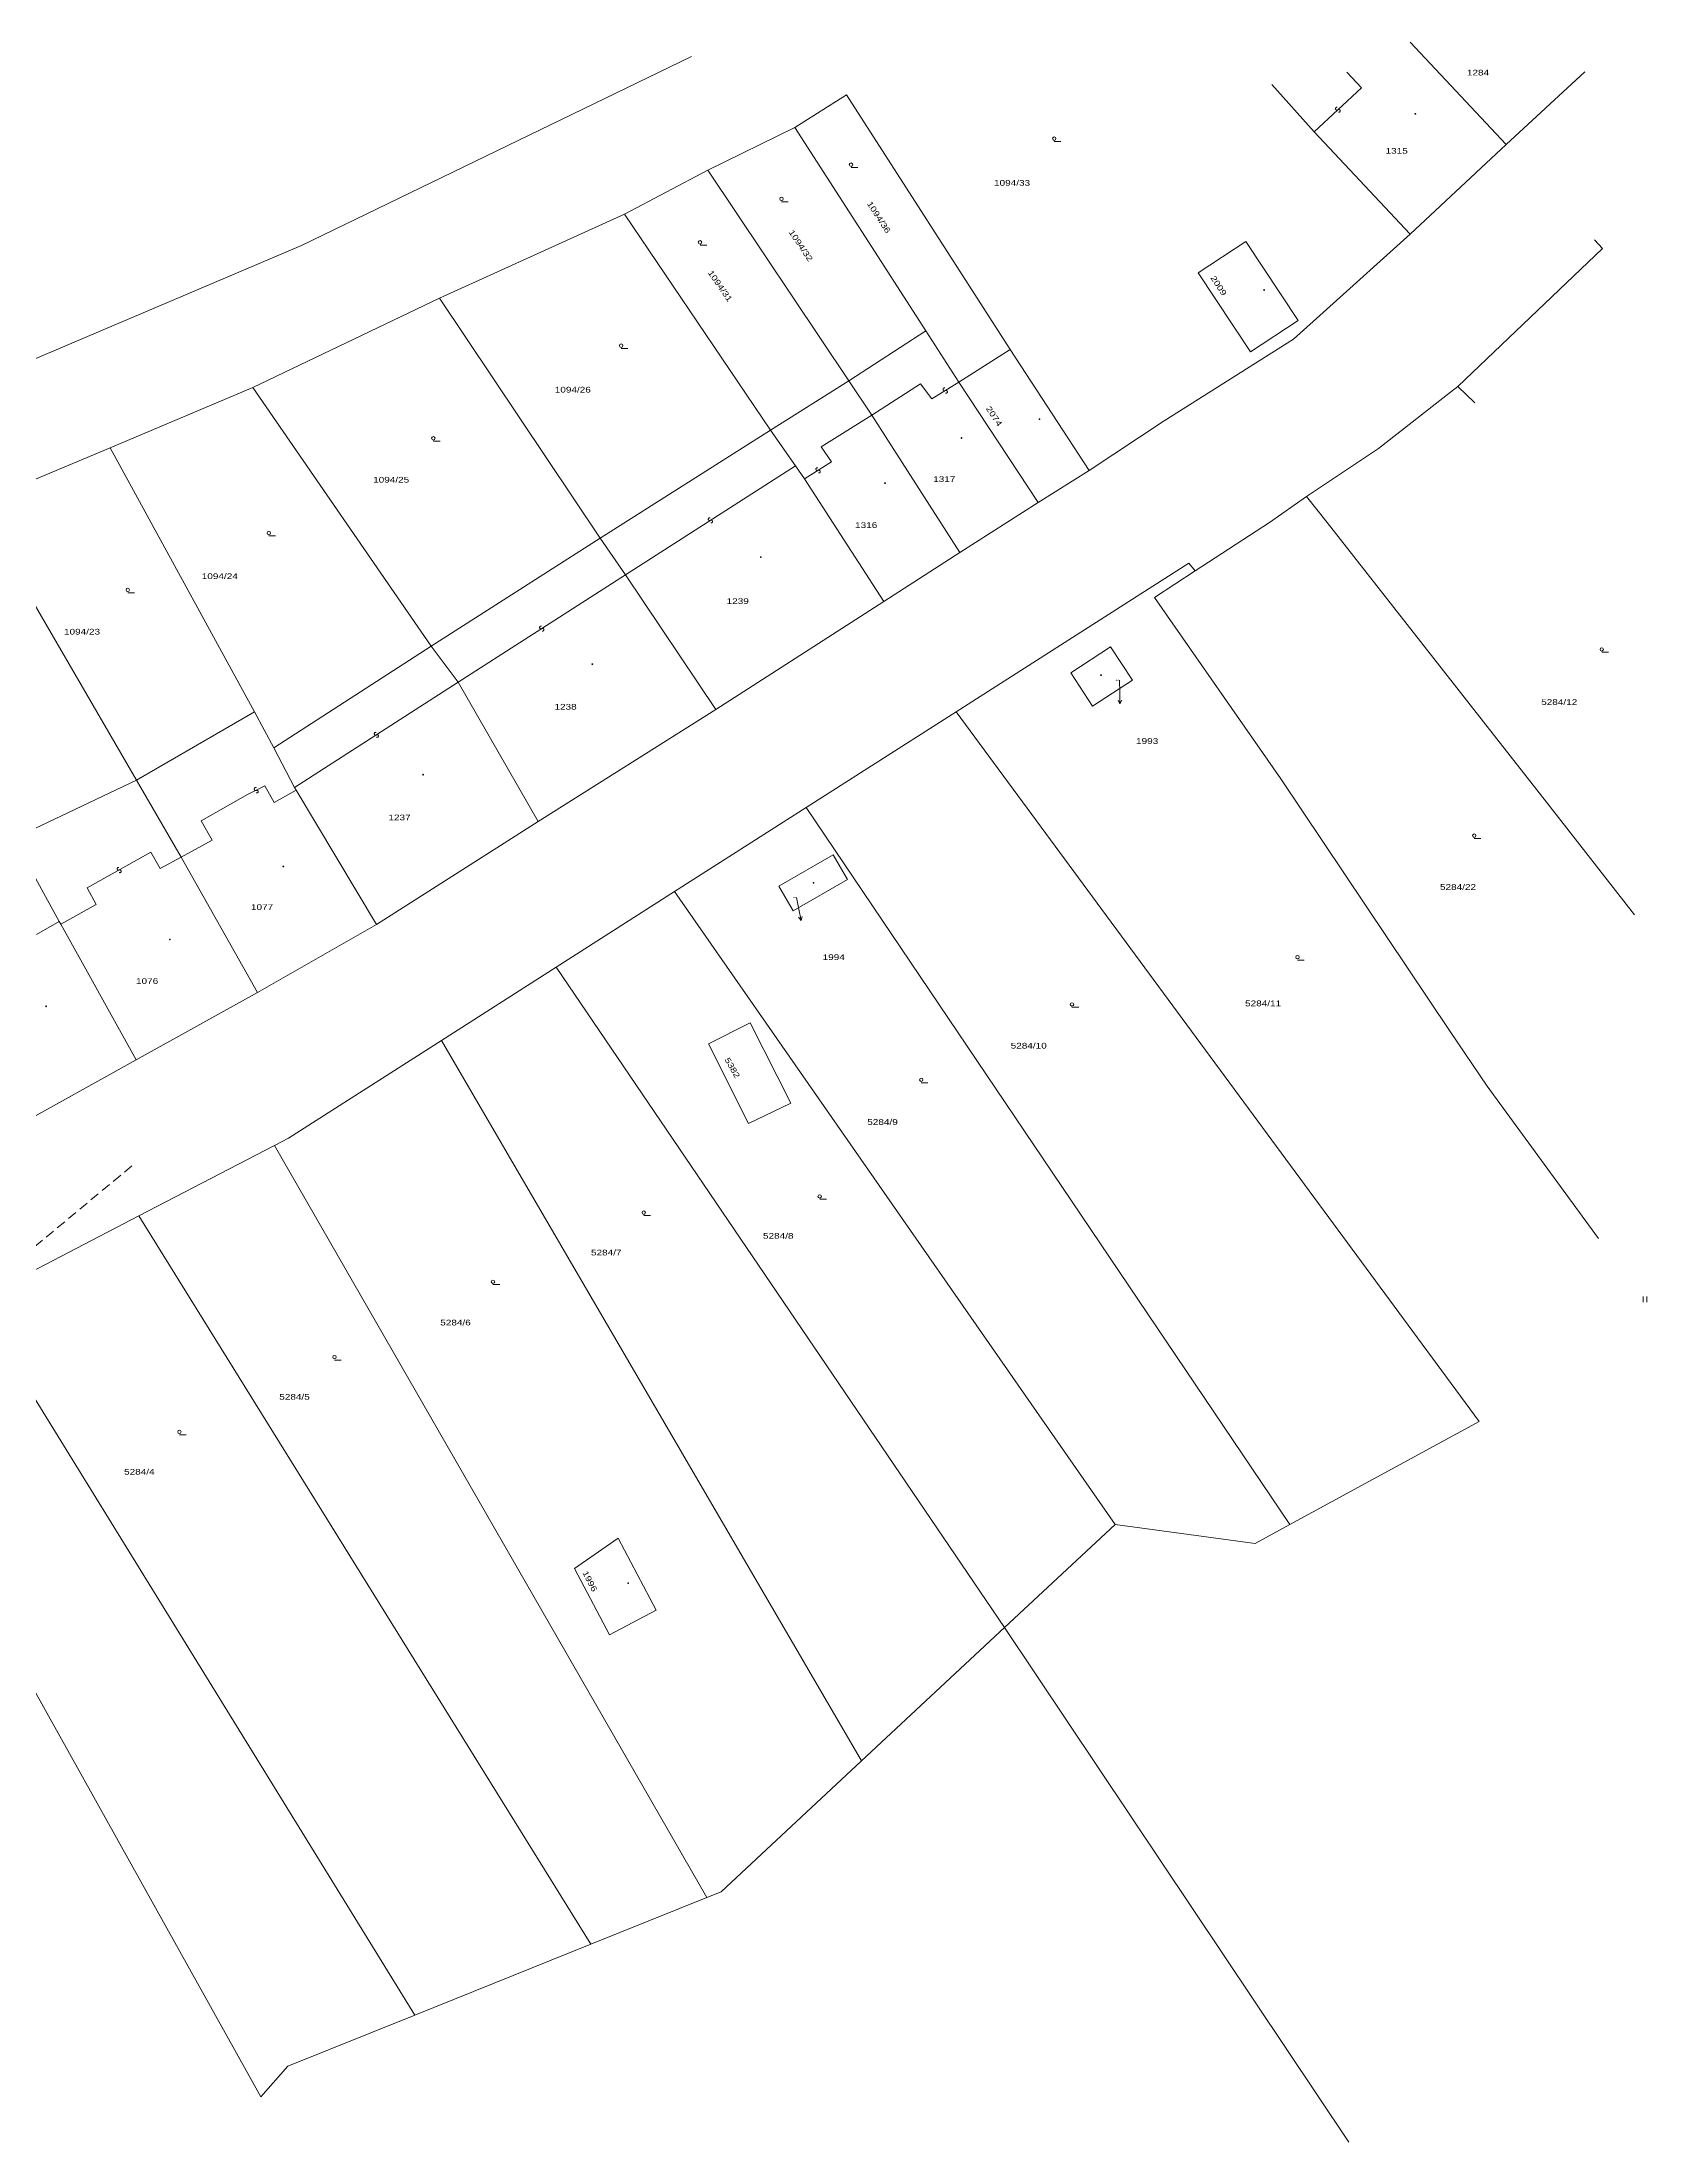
# Model space of a CAD drawing. Extents: x -847523 to -842720, y -997842 to -995984.
# Drawn here: x -842825.5 to -842720.5, y -997732.4 to -997595.1 of the extents above; entities that cross this region are included whole.
import ezdxf

# ---------------------------------------------------------------- set-up
doc = ezdxf.new("R2010")
doc.units = 0
doc.header["$MEASUREMENT"] = 0
doc.linetypes.add('DASHED', pattern=[19.05, 12.7, -6.35])
doc.layers.add('sítě_ELE_stávající_NN_podzemní', color=12, linetype='DASHED', lineweight=9, true_color=0xc20000)
doc.layers.add('Z _ KATASTR', color=144, linetype='Continuous', lineweight=9, true_color=0x006d91)
doc.styles.get("Standard").update_dxf_attribs({"font": 'txt', "width": 0.6})

msp = doc.modelspace()

# ---------------------------------------------------------------- linework, layer by layer
at = {"layer": 'sítě_ELE_stávající_NN_podzemní', "ltscale": 0.05}
msp.add_lwpolyline([(-842856.7, -997699.42), (-842819.49, -997668.47)], dxfattribs=at)
at = {"layer": 'Z _ KATASTR'}
for p, q in [((-842782.99, -997595.99), (-842808.5, -997608.37)), ((-842735.99, -997595.05), (-842729.71, -997601.76)), ((-842739.18, -997598.04), (-842740.13, -997597.02)), ((-842729.71, -997601.76), (-842724.56, -997597.01)), ((-842772.86, -997598.51), (-842776.24, -997600.64)), ((-842762.16, -997615.17), (-842772.86, -997598.51)), ((-842742.26, -997600.92), (-842745.04, -997597.83)), ((-842742.26, -997600.92), (-842739.18, -997598.04)), ((-842740.86, -997599.37), (-842740.87, -997599.38)), ((-842740.87, -997599.38), (-842740.87, -997599.39)), ((-842740.87, -997599.39), (-842740.87, -997599.4)), ((-842740.87, -997599.4), (-842740.87, -997599.41)), ((-842740.87, -997599.41), (-842740.87, -997599.42)), ((-842740.87, -997599.42), (-842740.87, -997599.43)), ((-842740.87, -997599.43), (-842740.87, -997599.44)), ((-842740.87, -997599.44), (-842740.87, -997599.45)), ((-842740.87, -997599.45), (-842740.86, -997599.46)), ((-842740.85, -997599.35), (-842740.86, -997599.36)), ((-842740.86, -997599.36), (-842740.86, -997599.37)), ((-842740.86, -997599.46), (-842740.85, -997599.47)), ((-842740.84, -997599.34), (-842740.85, -997599.34)), ((-842740.85, -997599.34), (-842740.85, -997599.35)), ((-842740.85, -997599.47), (-842740.85, -997599.48)), ((-842740.85, -997599.48), (-842740.84, -997599.48)), ((-842740.83, -997599.33), (-842740.84, -997599.34)), ((-842740.84, -997599.48), (-842740.84, -997599.49)), ((-842740.84, -997599.49), (-842740.83, -997599.49)), ((-842740.82, -997599.33), (-842740.83, -997599.33)), ((-842740.83, -997599.49), (-842740.82, -997599.49)), ((-842740.81, -997599.32), (-842740.82, -997599.33)), ((-842740.82, -997599.49), (-842740.82, -997599.5)), ((-842740.82, -997599.5), (-842740.81, -997599.5)), ((-842740.8, -997599.32), (-842740.81, -997599.32)), ((-842740.81, -997599.5), (-842740.8, -997599.5)), ((-842740.79, -997599.32), (-842740.8, -997599.32)), ((-842740.8, -997599.5), (-842740.79, -997599.5)), ((-842740.78, -997599.32), (-842740.79, -997599.32)), ((-842740.79, -997599.5), (-842740.78, -997599.5)), ((-842740.77, -997599.32), (-842740.78, -997599.32)), ((-842740.78, -997599.5), (-842740.77, -997599.5)), ((-842740.77, -997599.5), (-842740.76, -997599.5)), ((-842740.76, -997599.5), (-842740.75, -997599.5)), ((-842740.75, -997599.5), (-842740.74, -997599.49)), ((-842740.74, -997599.49), (-842740.73, -997599.49)), ((-842740.73, -997599.49), (-842740.72, -997599.48)), ((-842740.71, -997599.47), (-842740.72, -997599.48)), ((-842740.7, -997599.47), (-842740.71, -997599.47)), ((-842740.69, -997599.46), (-842740.7, -997599.47)), ((-842740.68, -997599.46), (-842740.69, -997599.46)), ((-842740.67, -997599.46), (-842740.68, -997599.46)), ((-842740.66, -997599.46), (-842740.67, -997599.46)), ((-842740.67, -997599.64), (-842740.66, -997599.64)), ((-842740.65, -997599.46), (-842740.66, -997599.46)), ((-842740.66, -997599.64), (-842740.65, -997599.64)), ((-842740.64, -997599.46), (-842740.65, -997599.46)), ((-842740.65, -997599.64), (-842740.64, -997599.64)), ((-842740.63, -997599.46), (-842740.64, -997599.46)), ((-842740.64, -997599.64), (-842740.63, -997599.64)), ((-842740.62, -997599.46), (-842740.63, -997599.46)), ((-842740.63, -997599.64), (-842740.62, -997599.63)), ((-842740.62, -997599.47), (-842740.62, -997599.46)), ((-842740.61, -997599.47), (-842740.62, -997599.47)), ((-842740.62, -997599.63), (-842740.61, -997599.63)), ((-842740.6, -997599.47), (-842740.61, -997599.47)), ((-842740.61, -997599.63), (-842740.6, -997599.62)), ((-842740.6, -997599.48), (-842740.6, -997599.47)), ((-842740.59, -997599.48), (-842740.6, -997599.48)), ((-842740.6, -997599.62), (-842740.59, -997599.62)), ((-842740.59, -997599.49), (-842740.59, -997599.48)), ((-842740.58, -997599.5), (-842740.59, -997599.49)), ((-842740.59, -997599.61), (-842740.58, -997599.6)), ((-842740.59, -997599.62), (-842740.59, -997599.61)), ((-842740.57, -997599.51), (-842740.58, -997599.5)), ((-842740.58, -997599.59), (-842740.57, -997599.58)), ((-842740.58, -997599.6), (-842740.58, -997599.59)), ((-842740.57, -997599.52), (-842740.57, -997599.51)), ((-842740.57, -997599.53), (-842740.57, -997599.52)), ((-842740.57, -997599.54), (-842740.57, -997599.53)), ((-842740.57, -997599.55), (-842740.57, -997599.54)), ((-842740.57, -997599.56), (-842740.57, -997599.55)), ((-842740.57, -997599.57), (-842740.57, -997599.56)), ((-842740.57, -997599.58), (-842740.57, -997599.57)), ((-842776.24, -997600.64), (-842781.93, -997603.44)), ((-842767.68, -997613.94), (-842776.24, -997600.64)), ((-842759.27, -997601.56), (-842758.83, -997601.56)), ((-842735.98, -997607.63), (-842742.26, -997600.92)), ((-842735.98, -997607.63), (-842729.71, -997601.76)), ((-842781.93, -997603.44), (-842787.37, -997606.32)), ((-842772.71, -997617.21), (-842781.93, -997603.44)), ((-842772.56, -997603.26), (-842772.12, -997603.26)), ((-842777.11, -997605.5), (-842776.67, -997605.5)), ((-842799.48, -997611.81), (-842787.37, -997606.32)), ((-842787.37, -997606.32), (-842777.82, -997620.44)), ((-842808.5, -997608.37), (-842842.04, -997622.59)), ((-842782.44, -997608.34), (-842782, -997608.34)), ((-842746.74, -997608.09), (-842749.85, -997610.14)), ((-842743.32, -997613.27), (-842746.74, -997608.09)), ((-842741.47, -997612.55), (-842735.98, -997607.63)), ((-842732.88, -997617.58), (-842723.41, -997608.55)), ((-842723.94, -997608), (-842723.41, -997608.55)), ((-842749.85, -997610.14), (-842746.43, -997615.32)), ((-842811.68, -997617.65), (-842799.48, -997611.81)), ((-842788.97, -997627.51), (-842799.48, -997611.81)), ((-842743.62, -997614.48), (-842741.47, -997612.55)), ((-842772.71, -997617.21), (-842767.68, -997613.94)), ((-842765.52, -997617.3), (-842767.68, -997613.94)), ((-842743.32, -997613.27), (-842746.43, -997615.32)), ((-842787.6, -997615.1), (-842787.16, -997615.1)), ((-842765.52, -997617.3), (-842762.16, -997615.17)), ((-842756.99, -997623.07), (-842762.16, -997615.17)), ((-842752.07, -997619.84), (-842743.62, -997614.48)), ((-842811.68, -997617.65), (-842821.01, -997621.6)), ((-842800.03, -997634.57), (-842811.68, -997617.65)), ((-842777.82, -997620.44), (-842772.71, -997617.21)), ((-842771.21, -997619.45), (-842772.71, -997617.21)), ((-842771.21, -997619.45), (-842768.01, -997617.42)), ((-842768.01, -997617.42), (-842767.27, -997618.4)), ((-842767.27, -997618.4), (-842765.52, -997617.3)), ((-842766.53, -997617.73), (-842766.54, -997617.74)), ((-842766.54, -997617.74), (-842766.54, -997617.75)), ((-842766.54, -997617.75), (-842766.54, -997617.76)), ((-842766.54, -997617.76), (-842766.54, -997617.77)), ((-842766.54, -997617.77), (-842766.54, -997617.78)), ((-842766.54, -997617.78), (-842766.54, -997617.79)), ((-842766.54, -997617.79), (-842766.54, -997617.8)), ((-842766.54, -997617.8), (-842766.53, -997617.8)), ((-842766.52, -997617.71), (-842766.53, -997617.72)), ((-842766.53, -997617.72), (-842766.53, -997617.73)), ((-842766.53, -997617.8), (-842766.53, -997617.81)), ((-842766.53, -997617.81), (-842766.53, -997617.82)), ((-842766.53, -997617.82), (-842766.52, -997617.82)), ((-842766.51, -997617.71), (-842766.52, -997617.71)), ((-842766.52, -997617.82), (-842766.52, -997617.83)), ((-842766.52, -997617.83), (-842766.51, -997617.84)), ((-842766.5, -997617.69), (-842766.51, -997617.7)), ((-842766.51, -997617.7), (-842766.51, -997617.71)), ((-842766.51, -997617.84), (-842766.5, -997617.85)), ((-842766.49, -997617.69), (-842766.5, -997617.69)), ((-842766.5, -997617.85), (-842766.49, -997617.85)), ((-842766.48, -997617.68), (-842766.49, -997617.69)), ((-842766.49, -997617.85), (-842766.48, -997617.86)), ((-842766.47, -997617.68), (-842766.48, -997617.68)), ((-842766.48, -997617.86), (-842766.47, -997617.86)), ((-842766.46, -997617.68), (-842766.47, -997617.68)), ((-842766.47, -997617.86), (-842766.46, -997617.86)), ((-842766.45, -997617.68), (-842766.46, -997617.68)), ((-842766.46, -997617.86), (-842766.45, -997617.86)), ((-842766.44, -997617.68), (-842766.45, -997617.68)), ((-842766.45, -997617.86), (-842766.44, -997617.86)), ((-842766.43, -997617.68), (-842766.44, -997617.68)), ((-842766.44, -997617.86), (-842766.43, -997617.86)), ((-842766.42, -997617.68), (-842766.43, -997617.68)), ((-842766.43, -997617.86), (-842766.42, -997617.86)), ((-842766.42, -997617.86), (-842766.41, -997617.86)), ((-842766.41, -997617.86), (-842766.41, -997617.85)), ((-842766.41, -997617.85), (-842766.4, -997617.85)), ((-842766.39, -997617.85), (-842766.4, -997617.85)), ((-842766.38, -997617.84), (-842766.39, -997617.84)), ((-842766.39, -997617.84), (-842766.39, -997617.85)), ((-842766.37, -997617.84), (-842766.38, -997617.84)), ((-842766.38, -997618.02), (-842766.37, -997618.02)), ((-842766.36, -997617.84), (-842766.37, -997617.84)), ((-842766.37, -997618.02), (-842766.36, -997618.02)), ((-842766.35, -997617.84), (-842766.36, -997617.84)), ((-842766.36, -997618.02), (-842766.35, -997618.02)), ((-842766.34, -997617.84), (-842766.35, -997617.84)), ((-842766.35, -997618.02), (-842766.34, -997618.02)), ((-842766.33, -997617.84), (-842766.34, -997617.84)), ((-842766.34, -997618.02), (-842766.33, -997618.02)), ((-842766.32, -997617.84), (-842766.33, -997617.84)), ((-842766.33, -997618.02), (-842766.32, -997618.02)), ((-842766.31, -997617.85), (-842766.32, -997617.84)), ((-842766.32, -997618.02), (-842766.31, -997618.01)), ((-842766.3, -997617.85), (-842766.31, -997617.85)), ((-842766.31, -997618.01), (-842766.3, -997618.01)), ((-842766.29, -997617.86), (-842766.3, -997617.85)), ((-842766.3, -997618.01), (-842766.29, -997618)), ((-842766.28, -997617.87), (-842766.29, -997617.86)), ((-842766.29, -997618), (-842766.29, -997617.99)), ((-842766.29, -997617.99), (-842766.28, -997617.99)), ((-842766.28, -997617.88), (-842766.28, -997617.87)), ((-842766.27, -997617.88), (-842766.28, -997617.88)), ((-842766.28, -997617.99), (-842766.27, -997617.98)), ((-842766.27, -997617.89), (-842766.27, -997617.88)), ((-842766.27, -997617.9), (-842766.27, -997617.89)), ((-842766.26, -997617.9), (-842766.27, -997617.9)), ((-842766.27, -997617.97), (-842766.26, -997617.96)), ((-842766.27, -997617.98), (-842766.27, -997617.97)), ((-842766.26, -997617.91), (-842766.26, -997617.9)), ((-842766.26, -997617.92), (-842766.26, -997617.91)), ((-842766.26, -997617.93), (-842766.26, -997617.92)), ((-842766.26, -997617.94), (-842766.26, -997617.93)), ((-842766.26, -997617.95), (-842766.26, -997617.94)), ((-842766.26, -997617.96), (-842766.26, -997617.95)), ((-842760.32, -997625.17), (-842765.52, -997617.3)), ((-842738.07, -997621.64), (-842733.35, -997617.96)), ((-842733.35, -997617.96), (-842732.88, -997617.58)), ((-842732.88, -997617.58), (-842731.77, -997618.65)), ((-842774.51, -997621.54), (-842771.21, -997619.45)), ((-842765.44, -997628.44), (-842771.21, -997619.45)), ((-842777.82, -997620.44), (-842788.97, -997627.51)), ((-842777.82, -997620.44), (-842776.19, -997622.78)), ((-842756.99, -997623.07), (-842752.07, -997619.84)), ((-842829.8, -997625.26), (-842821.01, -997621.6)), ((-842821.01, -997621.6), (-842811.59, -997638.87)), ((-842799.88, -997621.16), (-842799.44, -997621.16)), ((-842773.85, -997622.52), (-842774.51, -997621.54)), ((-842742.78, -997624.77), (-842738.07, -997621.64)), ((-842787.32, -997629.91), (-842776.19, -997622.78)), ((-842776.19, -997622.78), (-842775.6, -997623.62)), ((-842775.6, -997623.62), (-842773.85, -997622.52)), ((-842775.6, -997623.62), (-842770.41, -997631.64)), ((-842774.85, -997622.95), (-842774.86, -997622.96)), ((-842774.86, -997622.96), (-842774.86, -997622.97)), ((-842774.86, -997622.97), (-842774.86, -997622.98)), ((-842774.86, -997622.98), (-842774.86, -997622.99)), ((-842774.86, -997622.99), (-842774.86, -997623)), ((-842774.86, -997623), (-842774.86, -997623.01)), ((-842774.86, -997623.01), (-842774.86, -997623.02)), ((-842774.86, -997623.02), (-842774.85, -997623.02)), ((-842774.84, -997622.93), (-842774.85, -997622.94)), ((-842774.85, -997622.94), (-842774.85, -997622.95)), ((-842774.85, -997623.02), (-842774.85, -997623.03)), ((-842774.85, -997623.03), (-842774.85, -997623.04)), ((-842774.85, -997623.04), (-842774.84, -997623.04)), ((-842774.83, -997622.93), (-842774.84, -997622.93)), ((-842774.84, -997623.04), (-842774.84, -997623.05)), ((-842774.84, -997623.05), (-842774.83, -997623.06)), ((-842774.82, -997622.91), (-842774.83, -997622.92)), ((-842774.83, -997622.92), (-842774.83, -997622.93)), ((-842774.83, -997623.06), (-842774.82, -997623.07)), ((-842774.81, -997622.91), (-842774.82, -997622.91)), ((-842774.82, -997623.07), (-842774.81, -997623.07)), ((-842774.8, -997622.9), (-842774.81, -997622.91)), ((-842774.81, -997623.07), (-842774.8, -997623.08)), ((-842774.79, -997622.9), (-842774.8, -997622.9)), ((-842774.8, -997623.08), (-842774.79, -997623.08)), ((-842774.78, -997622.9), (-842774.79, -997622.9)), ((-842774.79, -997623.08), (-842774.78, -997623.08)), ((-842774.77, -997622.9), (-842774.78, -997622.9)), ((-842774.78, -997623.08), (-842774.77, -997623.08)), ((-842774.76, -997622.9), (-842774.77, -997622.9)), ((-842774.77, -997623.08), (-842774.76, -997623.08)), ((-842774.75, -997622.9), (-842774.76, -997622.9)), ((-842774.76, -997623.08), (-842774.75, -997623.08)), ((-842774.74, -997622.9), (-842774.75, -997622.9)), ((-842774.75, -997623.08), (-842774.74, -997623.08)), ((-842774.74, -997623.08), (-842774.73, -997623.08)), ((-842774.73, -997623.08), (-842774.73, -997623.07)), ((-842774.73, -997623.07), (-842774.72, -997623.07)), ((-842774.71, -997623.07), (-842774.72, -997623.07)), ((-842774.7, -997623.06), (-842774.71, -997623.06)), ((-842774.71, -997623.06), (-842774.71, -997623.07)), ((-842774.69, -997623.06), (-842774.7, -997623.06)), ((-842774.7, -997623.24), (-842774.69, -997623.24)), ((-842774.68, -997623.06), (-842774.69, -997623.06)), ((-842774.69, -997623.24), (-842774.68, -997623.24)), ((-842774.67, -997623.06), (-842774.68, -997623.06)), ((-842774.68, -997623.24), (-842774.67, -997623.24)), ((-842774.66, -997623.06), (-842774.67, -997623.06)), ((-842774.67, -997623.24), (-842774.66, -997623.24)), ((-842774.65, -997623.06), (-842774.66, -997623.06)), ((-842774.66, -997623.24), (-842774.65, -997623.24)), ((-842774.64, -997623.06), (-842774.65, -997623.06)), ((-842774.65, -997623.24), (-842774.64, -997623.24)), ((-842774.63, -997623.07), (-842774.64, -997623.06)), ((-842774.64, -997623.24), (-842774.63, -997623.23)), ((-842774.62, -997623.07), (-842774.63, -997623.07)), ((-842774.63, -997623.23), (-842774.62, -997623.23)), ((-842774.61, -997623.08), (-842774.62, -997623.07)), ((-842774.62, -997623.23), (-842774.61, -997623.22)), ((-842774.6, -997623.09), (-842774.61, -997623.08)), ((-842774.61, -997623.22), (-842774.61, -997623.21)), ((-842774.61, -997623.21), (-842774.6, -997623.21)), ((-842774.6, -997623.1), (-842774.6, -997623.09)), ((-842774.59, -997623.1), (-842774.6, -997623.1)), ((-842774.6, -997623.21), (-842774.59, -997623.2)), ((-842774.59, -997623.11), (-842774.59, -997623.1)), ((-842774.59, -997623.12), (-842774.59, -997623.11)), ((-842774.58, -997623.12), (-842774.59, -997623.12)), ((-842774.59, -997623.19), (-842774.58, -997623.18)), ((-842774.59, -997623.2), (-842774.59, -997623.19)), ((-842774.58, -997623.13), (-842774.58, -997623.12)), ((-842774.58, -997623.14), (-842774.58, -997623.13)), ((-842774.58, -997623.15), (-842774.58, -997623.14)), ((-842774.58, -997623.16), (-842774.58, -997623.15)), ((-842774.58, -997623.17), (-842774.58, -997623.16)), ((-842774.58, -997623.18), (-842774.58, -997623.17)), ((-842760.32, -997625.17), (-842756.99, -997623.07)), ((-842745.2, -997626.47), (-842742.78, -997624.77)), ((-842742.78, -997624.77), (-842741.42, -997626.48)), ((-842819.3, -997643.34), (-842829.8, -997625.26)), ((-842781.89, -997626.23), (-842781.9, -997626.24)), ((-842781.9, -997626.24), (-842781.9, -997626.25)), ((-842781.9, -997626.25), (-842781.9, -997626.26)), ((-842781.9, -997626.26), (-842781.9, -997626.27)), ((-842781.9, -997626.27), (-842781.9, -997626.28)), ((-842781.9, -997626.28), (-842781.9, -997626.29)), ((-842781.9, -997626.29), (-842781.89, -997626.3)), ((-842781.88, -997626.21), (-842781.89, -997626.22)), ((-842781.89, -997626.22), (-842781.89, -997626.23)), ((-842781.89, -997626.3), (-842781.89, -997626.31)), ((-842781.89, -997626.31), (-842781.88, -997626.32)), ((-842781.87, -997626.2), (-842781.88, -997626.2)), ((-842781.88, -997626.2), (-842781.88, -997626.21)), ((-842781.88, -997626.32), (-842781.87, -997626.33)), ((-842781.86, -997626.19), (-842781.87, -997626.2)), ((-842781.87, -997626.33), (-842781.86, -997626.34)), ((-842781.85, -997626.18), (-842781.86, -997626.19)), ((-842781.86, -997626.34), (-842781.85, -997626.35)), ((-842781.84, -997626.18), (-842781.85, -997626.18)), ((-842781.85, -997626.35), (-842781.84, -997626.35)), ((-842781.83, -997626.18), (-842781.84, -997626.18)), ((-842781.84, -997626.35), (-842781.83, -997626.35)), ((-842781.82, -997626.18), (-842781.83, -997626.18)), ((-842781.83, -997626.35), (-842781.82, -997626.35)), ((-842781.81, -997626.17), (-842781.82, -997626.18)), ((-842781.82, -997626.35), (-842781.81, -997626.36)), ((-842781.8, -997626.18), (-842781.81, -997626.17)), ((-842781.81, -997626.36), (-842781.8, -997626.35)), ((-842781.79, -997626.18), (-842781.8, -997626.18)), ((-842781.8, -997626.35), (-842781.79, -997626.35)), ((-842781.78, -997626.18), (-842781.79, -997626.18)), ((-842781.79, -997626.35), (-842781.78, -997626.35)), ((-842781.78, -997626.35), (-842781.77, -997626.35)), ((-842781.77, -997626.35), (-842781.76, -997626.34)), ((-842781.75, -997626.33), (-842781.76, -997626.34)), ((-842781.74, -997626.33), (-842781.75, -997626.33)), ((-842781.73, -997626.33), (-842781.74, -997626.33)), ((-842781.72, -997626.33), (-842781.73, -997626.33)), ((-842781.71, -997626.32), (-842781.72, -997626.33)), ((-842781.7, -997626.33), (-842781.71, -997626.32)), ((-842781.69, -997626.33), (-842781.7, -997626.33)), ((-842781.68, -997626.33), (-842781.69, -997626.33)), ((-842781.67, -997626.33), (-842781.68, -997626.33)), ((-842781.67, -997626.34), (-842781.67, -997626.33)), ((-842781.66, -997626.34), (-842781.67, -997626.34)), ((-842781.65, -997626.34), (-842781.66, -997626.34)), ((-842781.65, -997626.35), (-842781.65, -997626.34)), ((-842781.64, -997626.36), (-842781.65, -997626.35)), ((-842781.63, -997626.37), (-842781.64, -997626.36)), ((-842781.63, -997626.38), (-842781.63, -997626.37)), ((-842781.62, -997626.39), (-842781.63, -997626.38)), ((-842781.63, -997626.45), (-842781.62, -997626.44)), ((-842781.62, -997626.4), (-842781.62, -997626.39)), ((-842781.62, -997626.41), (-842781.62, -997626.4)), ((-842781.62, -997626.42), (-842781.62, -997626.41)), ((-842781.62, -997626.43), (-842781.62, -997626.42)), ((-842781.62, -997626.44), (-842781.62, -997626.43)), ((-842765.44, -997628.44), (-842760.32, -997625.17)), ((-842810.64, -997627.36), (-842810.2, -997627.36)), ((-842800.03, -997634.57), (-842788.97, -997627.51)), ((-842788.97, -997627.51), (-842787.32, -997629.91)), ((-842781.74, -997626.5), (-842781.73, -997626.5)), ((-842781.73, -997626.5), (-842781.72, -997626.5)), ((-842781.72, -997626.5), (-842781.71, -997626.51)), ((-842781.71, -997626.51), (-842781.7, -997626.5)), ((-842781.7, -997626.5), (-842781.69, -997626.5)), ((-842781.69, -997626.5), (-842781.68, -997626.5)), ((-842781.68, -997626.5), (-842781.67, -997626.5)), ((-842781.67, -997626.5), (-842781.67, -997626.49)), ((-842781.67, -997626.49), (-842781.66, -997626.49)), ((-842781.66, -997626.49), (-842781.65, -997626.48)), ((-842781.65, -997626.48), (-842781.64, -997626.47)), ((-842781.64, -997626.47), (-842781.63, -997626.46)), ((-842781.63, -997626.46), (-842781.63, -997626.45)), ((-842750.05, -997629.64), (-842745.2, -997626.47)), ((-842741.42, -997626.48), (-842726.83, -997645.07)), ((-842770.41, -997631.64), (-842765.44, -997628.44)), ((-842765.68, -997638.86), (-842750.47, -997629.14)), ((-842750.47, -997629.14), (-842750.05, -997629.64)), ((-842798.25, -997636.93), (-842787.32, -997629.91)), ((-842787.32, -997629.91), (-842781.4, -997638.7)), ((-842752.72, -997631.39), (-842750.05, -997629.64)), ((-842819.87, -997631.07), (-842819.43, -997631.07)), ((-842781.4, -997638.7), (-842770.41, -997631.64)), ((-842752.72, -997631.39), (-842744.45, -997643.25)), ((-842792.92, -997633.31), (-842792.93, -997633.32)), ((-842792.91, -997633.29), (-842792.92, -997633.3)), ((-842792.92, -997633.3), (-842792.92, -997633.31)), ((-842792.9, -997633.28), (-842792.91, -997633.28)), ((-842792.91, -997633.28), (-842792.91, -997633.29)), ((-842792.89, -997633.27), (-842792.9, -997633.28)), ((-842792.88, -997633.26), (-842792.89, -997633.27)), ((-842792.87, -997633.26), (-842792.88, -997633.26)), ((-842792.86, -997633.26), (-842792.87, -997633.26)), ((-842792.85, -997633.26), (-842792.86, -997633.26)), ((-842792.84, -997633.25), (-842792.85, -997633.26)), ((-842792.83, -997633.26), (-842792.84, -997633.25)), ((-842792.82, -997633.26), (-842792.83, -997633.26)), ((-842792.81, -997633.26), (-842792.82, -997633.26)), ((-842810.31, -997641.22), (-842800.03, -997634.57)), ((-842800.03, -997634.57), (-842798.25, -997636.93)), ((-842792.93, -997633.32), (-842792.93, -997633.33)), ((-842792.93, -997633.33), (-842792.93, -997633.34)), ((-842792.93, -997633.34), (-842792.93, -997633.35)), ((-842792.93, -997633.35), (-842792.93, -997633.36)), ((-842792.93, -997633.36), (-842792.93, -997633.37)), ((-842792.93, -997633.37), (-842792.92, -997633.38)), ((-842792.92, -997633.38), (-842792.92, -997633.39)), ((-842792.92, -997633.39), (-842792.91, -997633.4)), ((-842792.91, -997633.4), (-842792.9, -997633.41)), ((-842792.9, -997633.41), (-842792.89, -997633.42)), ((-842792.89, -997633.42), (-842792.88, -997633.43)), ((-842792.88, -997633.43), (-842792.87, -997633.43)), ((-842792.87, -997633.43), (-842792.86, -997633.43)), ((-842792.86, -997633.43), (-842792.85, -997633.43)), ((-842792.85, -997633.43), (-842792.84, -997633.44)), ((-842792.84, -997633.44), (-842792.83, -997633.43)), ((-842792.83, -997633.43), (-842792.82, -997633.43)), ((-842792.82, -997633.43), (-842792.81, -997633.43)), ((-842792.81, -997633.43), (-842792.8, -997633.43)), ((-842792.8, -997633.43), (-842792.79, -997633.42)), ((-842792.78, -997633.41), (-842792.79, -997633.42)), ((-842792.77, -997633.41), (-842792.78, -997633.41)), ((-842792.76, -997633.41), (-842792.77, -997633.41)), ((-842792.77, -997633.58), (-842792.76, -997633.58)), ((-842792.75, -997633.41), (-842792.76, -997633.41)), ((-842792.76, -997633.58), (-842792.75, -997633.58)), ((-842792.74, -997633.4), (-842792.75, -997633.41)), ((-842792.75, -997633.58), (-842792.74, -997633.59)), ((-842792.73, -997633.41), (-842792.74, -997633.4)), ((-842792.74, -997633.59), (-842792.73, -997633.58)), ((-842792.72, -997633.41), (-842792.73, -997633.41)), ((-842792.73, -997633.58), (-842792.72, -997633.58)), ((-842792.71, -997633.41), (-842792.72, -997633.41)), ((-842792.72, -997633.58), (-842792.71, -997633.58)), ((-842792.7, -997633.41), (-842792.71, -997633.41)), ((-842792.71, -997633.58), (-842792.7, -997633.58)), ((-842792.7, -997633.42), (-842792.7, -997633.41)), ((-842792.69, -997633.42), (-842792.7, -997633.42)), ((-842792.7, -997633.58), (-842792.7, -997633.57)), ((-842792.7, -997633.57), (-842792.69, -997633.57)), ((-842792.68, -997633.42), (-842792.69, -997633.42)), ((-842792.69, -997633.57), (-842792.68, -997633.56)), ((-842792.68, -997633.43), (-842792.68, -997633.42)), ((-842792.67, -997633.44), (-842792.68, -997633.43)), ((-842792.68, -997633.56), (-842792.67, -997633.55)), ((-842792.66, -997633.45), (-842792.67, -997633.44)), ((-842792.67, -997633.55), (-842792.66, -997633.54)), ((-842792.66, -997633.46), (-842792.66, -997633.45)), ((-842792.65, -997633.47), (-842792.66, -997633.46)), ((-842792.66, -997633.53), (-842792.65, -997633.52)), ((-842792.66, -997633.54), (-842792.66, -997633.53)), ((-842792.65, -997633.48), (-842792.65, -997633.47)), ((-842792.65, -997633.49), (-842792.65, -997633.48)), ((-842792.65, -997633.5), (-842792.65, -997633.49)), ((-842792.65, -997633.51), (-842792.65, -997633.5)), ((-842792.65, -997633.52), (-842792.65, -997633.51)), ((-842758.18, -997636.31), (-842755.58, -997634.62)), ((-842755.58, -997634.62), (-842754.16, -997636.8)), ((-842723.46, -997634.97), (-842723.02, -997634.97)), ((-842798.25, -997636.93), (-842808.97, -997643.81)), ((-842793.02, -997646.04), (-842798.25, -997636.93)), ((-842758.18, -997636.31), (-842756.76, -997638.49)), ((-842756.76, -997638.49), (-842754.16, -997636.8)), ((-842755.01, -997636.79), (-842754.99, -997637.59)), ((-842793.02, -997646.04), (-842781.4, -997638.7)), ((-842754.97, -997638.34), (-842755.1, -997638.09)), ((-842754.99, -997637.59), (-842754.97, -997638.34)), ((-842754.85, -997638.09), (-842754.97, -997638.34)), ((-842819.3, -997643.34), (-842811.59, -997638.87)), ((-842811.59, -997638.87), (-842810.31, -997641.22)), ((-842775.5, -997645.13), (-842765.68, -997638.86)), ((-842765.68, -997638.86), (-842731.47, -997685.28)), ((-842808.97, -997643.81), (-842810.31, -997641.22)), ((-842803.74, -997640.26), (-842803.75, -997640.27)), ((-842803.75, -997640.27), (-842803.75, -997640.28)), ((-842803.75, -997640.28), (-842803.75, -997640.29)), ((-842803.75, -997640.29), (-842803.75, -997640.3)), ((-842803.75, -997640.3), (-842803.75, -997640.31)), ((-842803.75, -997640.31), (-842803.75, -997640.32)), ((-842803.75, -997640.32), (-842803.74, -997640.33)), ((-842803.73, -997640.24), (-842803.74, -997640.25)), ((-842803.74, -997640.25), (-842803.74, -997640.26)), ((-842803.74, -997640.33), (-842803.74, -997640.34)), ((-842803.74, -997640.34), (-842803.73, -997640.35)), ((-842803.72, -997640.23), (-842803.73, -997640.23)), ((-842803.73, -997640.23), (-842803.73, -997640.24)), ((-842803.73, -997640.35), (-842803.72, -997640.36)), ((-842803.71, -997640.22), (-842803.72, -997640.23)), ((-842803.72, -997640.36), (-842803.71, -997640.37)), ((-842803.7, -997640.21), (-842803.71, -997640.22)), ((-842803.71, -997640.37), (-842803.7, -997640.38)), ((-842803.69, -997640.21), (-842803.7, -997640.21)), ((-842803.7, -997640.38), (-842803.69, -997640.38)), ((-842803.68, -997640.21), (-842803.69, -997640.21)), ((-842803.69, -997640.38), (-842803.68, -997640.38)), ((-842803.67, -997640.21), (-842803.68, -997640.21)), ((-842803.68, -997640.38), (-842803.67, -997640.38)), ((-842803.66, -997640.2), (-842803.67, -997640.21)), ((-842803.67, -997640.38), (-842803.66, -997640.39)), ((-842803.65, -997640.21), (-842803.66, -997640.2)), ((-842803.66, -997640.39), (-842803.65, -997640.38)), ((-842803.64, -997640.21), (-842803.65, -997640.21)), ((-842803.65, -997640.38), (-842803.64, -997640.38)), ((-842803.63, -997640.21), (-842803.64, -997640.21)), ((-842803.64, -997640.38), (-842803.63, -997640.38)), ((-842803.63, -997640.38), (-842803.62, -997640.38)), ((-842803.62, -997640.38), (-842803.61, -997640.37)), ((-842803.6, -997640.36), (-842803.61, -997640.37)), ((-842803.59, -997640.36), (-842803.6, -997640.36)), ((-842803.58, -997640.36), (-842803.59, -997640.36)), ((-842803.59, -997640.53), (-842803.58, -997640.53)), ((-842803.57, -997640.36), (-842803.58, -997640.36)), ((-842803.58, -997640.53), (-842803.57, -997640.53)), ((-842803.56, -997640.35), (-842803.57, -997640.36)), ((-842803.57, -997640.53), (-842803.56, -997640.54)), ((-842803.55, -997640.36), (-842803.56, -997640.35)), ((-842803.56, -997640.54), (-842803.55, -997640.53)), ((-842803.54, -997640.36), (-842803.55, -997640.36)), ((-842803.55, -997640.53), (-842803.54, -997640.53)), ((-842803.53, -997640.36), (-842803.54, -997640.36)), ((-842803.54, -997640.53), (-842803.53, -997640.53)), ((-842803.52, -997640.36), (-842803.53, -997640.36)), ((-842803.53, -997640.53), (-842803.52, -997640.53)), ((-842803.52, -997640.37), (-842803.52, -997640.36)), ((-842803.51, -997640.37), (-842803.52, -997640.37)), ((-842803.52, -997640.53), (-842803.52, -997640.52)), ((-842803.52, -997640.52), (-842803.51, -997640.52)), ((-842803.5, -997640.37), (-842803.51, -997640.37)), ((-842803.51, -997640.52), (-842803.5, -997640.51)), ((-842803.5, -997640.38), (-842803.5, -997640.37)), ((-842803.49, -997640.39), (-842803.5, -997640.38)), ((-842803.5, -997640.51), (-842803.49, -997640.5)), ((-842803.48, -997640.4), (-842803.49, -997640.39)), ((-842803.49, -997640.5), (-842803.48, -997640.49)), ((-842803.48, -997640.41), (-842803.48, -997640.4)), ((-842803.47, -997640.42), (-842803.48, -997640.41)), ((-842803.48, -997640.48), (-842803.47, -997640.47)), ((-842803.48, -997640.49), (-842803.48, -997640.48)), ((-842803.47, -997640.43), (-842803.47, -997640.42)), ((-842803.47, -997640.44), (-842803.47, -997640.43)), ((-842803.47, -997640.45), (-842803.47, -997640.44)), ((-842803.47, -997640.46), (-842803.47, -997640.45)), ((-842803.47, -997640.47), (-842803.47, -997640.46)), ((-842827.32, -997647.15), (-842819.3, -997643.34)), ((-842816.38, -997648.37), (-842819.3, -997643.34)), ((-842812.03, -997644.28), (-842815.06, -997646)), ((-842810.91, -997643.71), (-842812.03, -997644.28)), ((-842811.59, -997643.88), (-842811.6, -997643.88)), ((-842811.6, -997643.88), (-842811.6, -997643.89)), ((-842811.6, -997643.89), (-842811.6, -997643.9)), ((-842811.6, -997643.9), (-842811.6, -997643.91)), ((-842811.6, -997643.91), (-842811.6, -997643.92)), ((-842811.6, -997643.92), (-842811.6, -997643.93)), ((-842811.6, -997643.93), (-842811.6, -997643.94)), ((-842811.6, -997643.94), (-842811.59, -997643.95)), ((-842811.58, -997643.86), (-842811.59, -997643.87)), ((-842811.59, -997643.87), (-842811.59, -997643.88)), ((-842811.59, -997643.95), (-842811.59, -997643.96)), ((-842811.59, -997643.96), (-842811.58, -997643.97)), ((-842811.57, -997643.85), (-842811.58, -997643.86)), ((-842811.58, -997643.97), (-842811.57, -997643.98)), ((-842811.56, -997643.84), (-842811.57, -997643.84)), ((-842811.57, -997643.84), (-842811.57, -997643.85)), ((-842811.57, -997643.98), (-842811.57, -997643.99)), ((-842811.57, -997643.99), (-842811.56, -997643.99)), ((-842811.55, -997643.83), (-842811.56, -997643.84)), ((-842811.56, -997643.99), (-842811.55, -997644)), ((-842811.54, -997643.83), (-842811.55, -997643.83)), ((-842811.55, -997644), (-842811.54, -997644)), ((-842811.53, -997643.83), (-842811.54, -997643.83)), ((-842811.54, -997644), (-842811.53, -997644)), ((-842811.52, -997643.82), (-842811.53, -997643.82)), ((-842811.53, -997643.82), (-842811.53, -997643.83)), ((-842811.53, -997644), (-842811.52, -997644.01)), ((-842811.51, -997643.82), (-842811.52, -997643.82)), ((-842811.52, -997644.01), (-842811.51, -997644.01)), ((-842811.5, -997643.82), (-842811.51, -997643.82)), ((-842811.51, -997644.01), (-842811.5, -997644.01)), ((-842811.49, -997643.82), (-842811.5, -997643.82)), ((-842811.5, -997644.01), (-842811.49, -997644.01)), ((-842811.48, -997643.82), (-842811.49, -997643.82)), ((-842811.49, -997644.01), (-842811.48, -997644)), ((-842811.48, -997643.83), (-842811.48, -997643.82)), ((-842811.47, -997643.83), (-842811.48, -997643.83)), ((-842811.48, -997644), (-842811.47, -997644)), ((-842811.46, -997644), (-842811.47, -997644)), ((-842811.47, -997644.16), (-842811.46, -997644.16)), ((-842811.45, -997643.99), (-842811.46, -997644)), ((-842811.46, -997644.16), (-842811.46, -997644.17)), ((-842811.46, -997644.17), (-842811.45, -997644.17)), ((-842811.44, -997643.99), (-842811.45, -997643.99)), ((-842811.45, -997644.17), (-842811.44, -997644.17)), ((-842811.43, -997643.99), (-842811.44, -997643.99)), ((-842811.44, -997644.17), (-842811.43, -997644.17)), ((-842811.42, -997643.99), (-842811.43, -997643.99)), ((-842811.43, -997644.17), (-842811.42, -997644.17)), ((-842811.41, -997643.99), (-842811.42, -997643.99)), ((-842811.42, -997644.17), (-842811.41, -997644.17)), ((-842811.4, -997644), (-842811.41, -997643.99)), ((-842811.41, -997644.17), (-842811.4, -997644.16)), ((-842811.39, -997644), (-842811.4, -997644)), ((-842811.4, -997644.16), (-842811.39, -997644.16)), ((-842811.38, -997644), (-842811.39, -997644)), ((-842811.39, -997644.16), (-842811.38, -997644.15)), ((-842811.38, -997644.01), (-842811.38, -997644)), ((-842811.37, -997644.01), (-842811.38, -997644.01)), ((-842811.38, -997644.15), (-842811.37, -997644.15)), ((-842811.37, -997644.02), (-842811.37, -997644.01)), ((-842811.36, -997644.02), (-842811.37, -997644.02)), ((-842811.37, -997644.15), (-842811.36, -997644.14)), ((-842811.36, -997644.03), (-842811.36, -997644.02)), ((-842811.35, -997644.04), (-842811.36, -997644.03)), ((-842811.36, -997644.14), (-842811.36, -997644.13)), ((-842811.36, -997644.13), (-842811.35, -997644.13)), ((-842811.35, -997644.05), (-842811.35, -997644.04)), ((-842811.34, -997644.06), (-842811.35, -997644.05)), ((-842811.35, -997644.12), (-842811.35, -997644.11)), ((-842811.35, -997644.11), (-842811.34, -997644.11)), ((-842811.35, -997644.13), (-842811.35, -997644.12)), ((-842811.34, -997644.07), (-842811.34, -997644.06)), ((-842811.34, -997644.08), (-842811.34, -997644.07)), ((-842811.34, -997644.09), (-842811.34, -997644.08)), ((-842811.34, -997644.1), (-842811.34, -997644.09)), ((-842811.34, -997644.11), (-842811.34, -997644.1)), ((-842810.91, -997643.71), (-842810.29, -997644.8)), ((-842808.86, -997643.99), (-842810.29, -997644.8)), ((-842808.97, -997643.81), (-842808.86, -997643.99)), ((-842808.86, -997643.99), (-842803.59, -997652.78)), ((-842744.45, -997643.25), (-842733.37, -997659.78)), ((-842775.5, -997645.13), (-842784.1, -997650.62)), ((-842775.5, -997645.13), (-842743.86, -997692.03)), ((-842726.83, -997645.07), (-842721.31, -997652.15)), ((-842815.06, -997646), (-842814.34, -997647.25)), ((-842803.59, -997652.78), (-842793.02, -997646.04)), ((-842827.32, -997647.15), (-842824.35, -997652.57)), ((-842822.53, -997650.37), (-842818.35, -997648.05)), ((-842818.35, -997648.05), (-842817.75, -997649.12)), ((-842817.75, -997649.12), (-842816.38, -997648.37)), ((-842816.38, -997648.37), (-842814.34, -997647.25)), ((-842811.39, -997657.22), (-842816.38, -997648.37)), ((-842773.73, -997648.21), (-842777.28, -997650.26)), ((-842773.73, -997648.21), (-842772.79, -997649.83)), ((-842731.8, -997647.15), (-842731.36, -997647.15)), ((-842820.56, -997649.09), (-842820.57, -997649.1)), ((-842820.57, -997649.1), (-842820.57, -997649.11)), ((-842820.57, -997649.11), (-842820.57, -997649.12)), ((-842820.57, -997649.12), (-842820.57, -997649.13)), ((-842820.57, -997649.13), (-842820.57, -997649.14)), ((-842820.57, -997649.14), (-842820.57, -997649.15)), ((-842820.57, -997649.15), (-842820.56, -997649.16)), ((-842820.55, -997649.08), (-842820.56, -997649.08)), ((-842820.56, -997649.08), (-842820.56, -997649.09)), ((-842820.56, -997649.16), (-842820.56, -997649.17)), ((-842820.56, -997649.17), (-842820.55, -997649.18)), ((-842820.54, -997649.06), (-842820.55, -997649.07)), ((-842820.55, -997649.07), (-842820.55, -997649.08)), ((-842820.55, -997649.18), (-842820.55, -997649.19)), ((-842820.55, -997649.19), (-842820.54, -997649.19)), ((-842820.53, -997649.05), (-842820.54, -997649.06)), ((-842820.54, -997649.19), (-842820.54, -997649.2)), ((-842820.54, -997649.2), (-842820.53, -997649.2)), ((-842820.52, -997649.05), (-842820.53, -997649.05)), ((-842820.53, -997649.2), (-842820.52, -997649.21)), ((-842820.51, -997649.04), (-842820.52, -997649.05)), ((-842820.52, -997649.21), (-842820.51, -997649.21)), ((-842820.5, -997649.04), (-842820.51, -997649.04)), ((-842820.51, -997649.21), (-842820.5, -997649.22)), ((-842820.49, -997649.04), (-842820.5, -997649.04)), ((-842820.5, -997649.22), (-842820.49, -997649.22)), ((-842820.48, -997649.04), (-842820.49, -997649.04)), ((-842820.49, -997649.22), (-842820.48, -997649.22)), ((-842820.47, -997649.04), (-842820.48, -997649.04)), ((-842820.48, -997649.22), (-842820.47, -997649.22)), ((-842820.46, -997649.04), (-842820.47, -997649.04)), ((-842820.47, -997649.22), (-842820.46, -997649.22)), ((-842820.45, -997649.04), (-842820.46, -997649.04)), ((-842820.46, -997649.22), (-842820.45, -997649.22)), ((-842820.45, -997649.22), (-842820.45, -997649.21)), ((-842820.45, -997649.21), (-842820.44, -997649.21)), ((-842820.43, -997649.21), (-842820.44, -997649.21)), ((-842820.42, -997649.2), (-842820.43, -997649.2)), ((-842820.43, -997649.2), (-842820.43, -997649.21)), ((-842820.43, -997649.38), (-842820.42, -997649.38)), ((-842820.41, -997649.2), (-842820.42, -997649.2)), ((-842820.42, -997649.38), (-842820.41, -997649.39)), ((-842820.4, -997649.2), (-842820.41, -997649.2)), ((-842820.41, -997649.39), (-842820.4, -997649.39)), ((-842820.39, -997649.2), (-842820.4, -997649.2)), ((-842820.4, -997649.39), (-842820.39, -997649.39)), ((-842820.38, -997649.2), (-842820.39, -997649.2)), ((-842820.39, -997649.39), (-842820.38, -997649.39)), ((-842820.37, -997649.2), (-842820.38, -997649.2)), ((-842820.38, -997649.39), (-842820.37, -997649.38)), ((-842820.36, -997649.2), (-842820.37, -997649.2)), ((-842820.37, -997649.38), (-842820.36, -997649.38)), ((-842820.35, -997649.21), (-842820.36, -997649.2)), ((-842820.36, -997649.38), (-842820.35, -997649.38)), ((-842820.34, -997649.22), (-842820.35, -997649.21)), ((-842820.35, -997649.38), (-842820.35, -997649.37)), ((-842820.35, -997649.37), (-842820.34, -997649.37)), ((-842820.33, -997649.22), (-842820.34, -997649.22)), ((-842820.34, -997649.37), (-842820.33, -997649.36)), ((-842820.33, -997649.23), (-842820.33, -997649.22)), ((-842820.32, -997649.23), (-842820.33, -997649.23)), ((-842820.33, -997649.36), (-842820.32, -997649.35)), ((-842820.32, -997649.24), (-842820.32, -997649.23)), ((-842820.31, -997649.25), (-842820.32, -997649.24)), ((-842820.32, -997649.35), (-842820.31, -997649.34)), ((-842820.31, -997649.26), (-842820.31, -997649.25)), ((-842820.3, -997649.27), (-842820.31, -997649.26)), ((-842820.31, -997649.33), (-842820.31, -997649.32)), ((-842820.31, -997649.32), (-842820.3, -997649.32)), ((-842820.31, -997649.34), (-842820.31, -997649.33)), ((-842820.3, -997649.28), (-842820.3, -997649.27)), ((-842820.3, -997649.29), (-842820.3, -997649.28)), ((-842820.3, -997649.3), (-842820.3, -997649.29)), ((-842820.3, -997649.31), (-842820.3, -997649.3)), ((-842820.3, -997649.32), (-842820.3, -997649.31)), ((-842822.53, -997650.37), (-842821.93, -997651.46)), ((-842784.1, -997650.62), (-842791.85, -997655.57)), ((-842784.1, -997650.62), (-842755.29, -997692.01)), ((-842777.28, -997650.26), (-842776.34, -997651.88)), ((-842772.79, -997649.83), (-842776.34, -997651.88)), ((-842776.12, -997651), (-842775.97, -997651.78)), ((-842824.25, -997652.75), (-842821.93, -997651.46)), ((-842775.83, -997652.52), (-842776, -997652.29)), ((-842775.97, -997651.78), (-842775.83, -997652.52)), ((-842775.76, -997652.25), (-842775.83, -997652.52)), ((-842825.84, -997653.43), (-842824.35, -997652.57)), ((-842824.35, -997652.57), (-842824.25, -997652.75)), ((-842824.25, -997652.75), (-842819.31, -997661.62)), ((-842811.39, -997657.22), (-842803.59, -997652.78)), ((-842743.36, -997655.1), (-842742.92, -997655.1)), ((-842791.85, -997655.57), (-842799.35, -997660.36)), ((-842791.85, -997655.57), (-842762.52, -997698.75)), ((-842819.31, -997661.62), (-842811.39, -997657.22)), ((-842779.17, -997659.2), (-842781.89, -997660.57)), ((-842779.17, -997659.2), (-842776.49, -997664.46)), ((-842758.11, -997658.19), (-842757.67, -997658.19)), ((-842799.35, -997660.36), (-842809.36, -997666.76)), ((-842799.35, -997660.36), (-842771.88, -997707.48)), ((-842781.89, -997660.57), (-842779.26, -997665.79)), ((-842733.37, -997659.78), (-842730.96, -997663.35)), ((-842827.23, -997666.03), (-842819.31, -997661.62)), ((-842767.97, -997663.12), (-842767.53, -997663.12)), ((-842730.96, -997663.35), (-842723.67, -997673.31)), ((-842776.49, -997664.46), (-842779.26, -997665.79)), ((-842819.15, -997671.84), (-842810.27, -997667.23)), ((-842810.27, -997667.23), (-842809.36, -997666.76)), ((-842810.27, -997667.23), (-842781.99, -997716.41)), ((-842774.61, -997670.75), (-842774.17, -997670.75)), ((-842829.89, -997677.42), (-842819.15, -997671.84)), ((-842819.15, -997671.84), (-842789.57, -997719.46)), ((-842786.12, -997671.81), (-842785.68, -997671.81)), ((-842795.98, -997676.33), (-842795.54, -997676.33)), ((-842720.76, -997677.47), (-842720.76, -997677.1)), ((-842720.5, -997677.47), (-842720.5, -997677.1)), ((-842829.89, -997677.42), (-842801.1, -997724.11)), ((-842806.35, -997681.26), (-842805.91, -997681.26)), ((-842837.87, -997681.56), (-842811.16, -997729.46)), ((-842743.86, -997692.03), (-842731.47, -997685.28)), ((-842816.49, -997686.15), (-842816.05, -997686.15)), ((-842762.52, -997698.75), (-842755.29, -997692.01)), ((-842755.29, -997692.01), (-842746.12, -997693.26)), ((-842746.12, -997693.26), (-842743.86, -997692.03)), ((-842790.65, -997694.89), (-842787.8, -997692.91)), ((-842787.8, -997692.91), (-842785.31, -997697.62)), ((-842790.65, -997694.89), (-842788.36, -997699.23)), ((-842788.36, -997699.23), (-842785.31, -997697.62)), ((-842771.88, -997707.48), (-842762.52, -997698.75)), ((-842762.52, -997698.75), (-842740, -997732.41)), ((-842781.06, -997716.04), (-842771.88, -997707.48)), ((-842789.57, -997719.46), (-842781.99, -997716.41)), ((-842781.99, -997716.41), (-842781.06, -997716.04)), ((-842801.1, -997724.11), (-842789.57, -997719.46)), ((-842809.4, -997727.45), (-842801.1, -997724.11)), ((-842811.16, -997729.46), (-842809.4, -997727.45))]:
    msp.add_line(p, q, dxfattribs=at)
for centre, radius in [((-842735.65, -997599.75), 0.0255), ((-842759.27, -997601.37), 0.113), ((-842772.56, -997603.07), 0.113), ((-842777.11, -997605.31), 0.113), ((-842782.44, -997608.15), 0.113), ((-842745.54, -997611.27), 0.0255), ((-842787.6, -997614.91), 0.113), ((-842799.88, -997620.97), 0.113), ((-842765.34, -997620.95), 0.0255), ((-842760.24, -997619.72), 0.0255), ((-842770.34, -997623.9), 0.0255), ((-842810.64, -997627.17), 0.113), ((-842778.46, -997628.74), 0.0255), ((-842819.87, -997630.88), 0.113), ((-842723.46, -997634.78), 0.113), ((-842789.48, -997635.75), 0.0255), ((-842756.21, -997636.47), 0.0255), ((-842800.55, -997642.97), 0.0255), ((-842731.8, -997646.96), 0.113), ((-842809.69, -997648.98), 0.0255), ((-842775.02, -997650.05), 0.0255), ((-842817.11, -997653.75), 0.0255), ((-842743.36, -997654.91), 0.113), ((-842758.11, -997658), 0.113), ((-842825.2, -997658.13), 0.0255), ((-842767.97, -997662.93), 0.113), ((-842786.12, -997671.62), 0.113), ((-842774.61, -997670.56), 0.113), ((-842795.98, -997676.14), 0.113), ((-842806.35, -997681.07), 0.113), ((-842816.49, -997685.96), 0.113), ((-842787.14, -997695.86), 0.0255)]:
    msp.add_circle(centre, radius, dxfattribs=at)

# ---------------------------------------------------------------- texts
at = {"layer": 'Z _ KATASTR', "width": 1.302}
for s, height, p in [('1284', 0.375, (-842732.28, -997597.24)), ('1315', 0.375, (-842737.6, -997602.36)), ('1094/33', 0.375, (-842763.21, -997604.45)), ('1094/26', 0.375, (-842791.94, -997617.98)), ('1094/25', 0.375, (-842803.82, -997623.87)), ('1317', 0.375, (-842767.19, -997623.83)), ('1316', 0.375, (-842772.3, -997626.84)), ('1094/24', 0.375, (-842815.03, -997630.18)), ('1239', 0.375, (-842780.7, -997631.81)), ('1094/23', 0.375, (-842824.04, -997633.81)), ('1993', 0.06, (-842755.25, -997636.82)), ('1238', 0.375, (-842791.96, -997638.72)), ('5284/12', 0.375, (-842727.42, -997638.41)), ('1993', 0.375, (-842753.92, -997640.96)), ('1237', 0.375, (-842802.82, -997645.96)), ('1994', 0.06, (-842776.36, -997651.03)), ('5284/22', 0.375, (-842734.04, -997650.51)), ('1077', 0.375, (-842811.81, -997651.82)), ('1994', 0.375, (-842774.42, -997655.1)), ('1076', 0.375, (-842819.33, -997656.66)), ('5284/11', 0.375, (-842746.79, -997658.12)), ('5284/10', 0.375, (-842762.12, -997660.89)), ('5284/9', 0.375, (-842771.5, -997665.88)), ('5284/8', 0.375, (-842778.32, -997673.33)), ('5284/7', 0.375, (-842789.57, -997674.42)), ('5284/6', 0.375, (-842799.43, -997679)), ('5284/5', 0.375, (-842809.96, -997683.86)), ('5284/4', 0.375, (-842820.11, -997688.76))]:
    msp.add_text(s, height=height, dxfattribs=at).set_placement(p)
for s, rotation, p in [('1094/36', 302.9, (-842771.54, -997605.62)), ('1094/32', 304, (-842776.66, -997607.49)), ('1094/31', 304.7, (-842781.95, -997610.14)), ('2009', 303.4, (-842749.07, -997610.48)), ('2074', 303.4, (-842763.76, -997619.02)), ('5382', 299.8, (-842780.85, -997661.61)), ('1996', 297.3, (-842790.14, -997695.17))]:
    msp.add_text(s, height=0.375, rotation=rotation, dxfattribs=at).set_placement(p)

doc.saveas('drawing.dxf')
